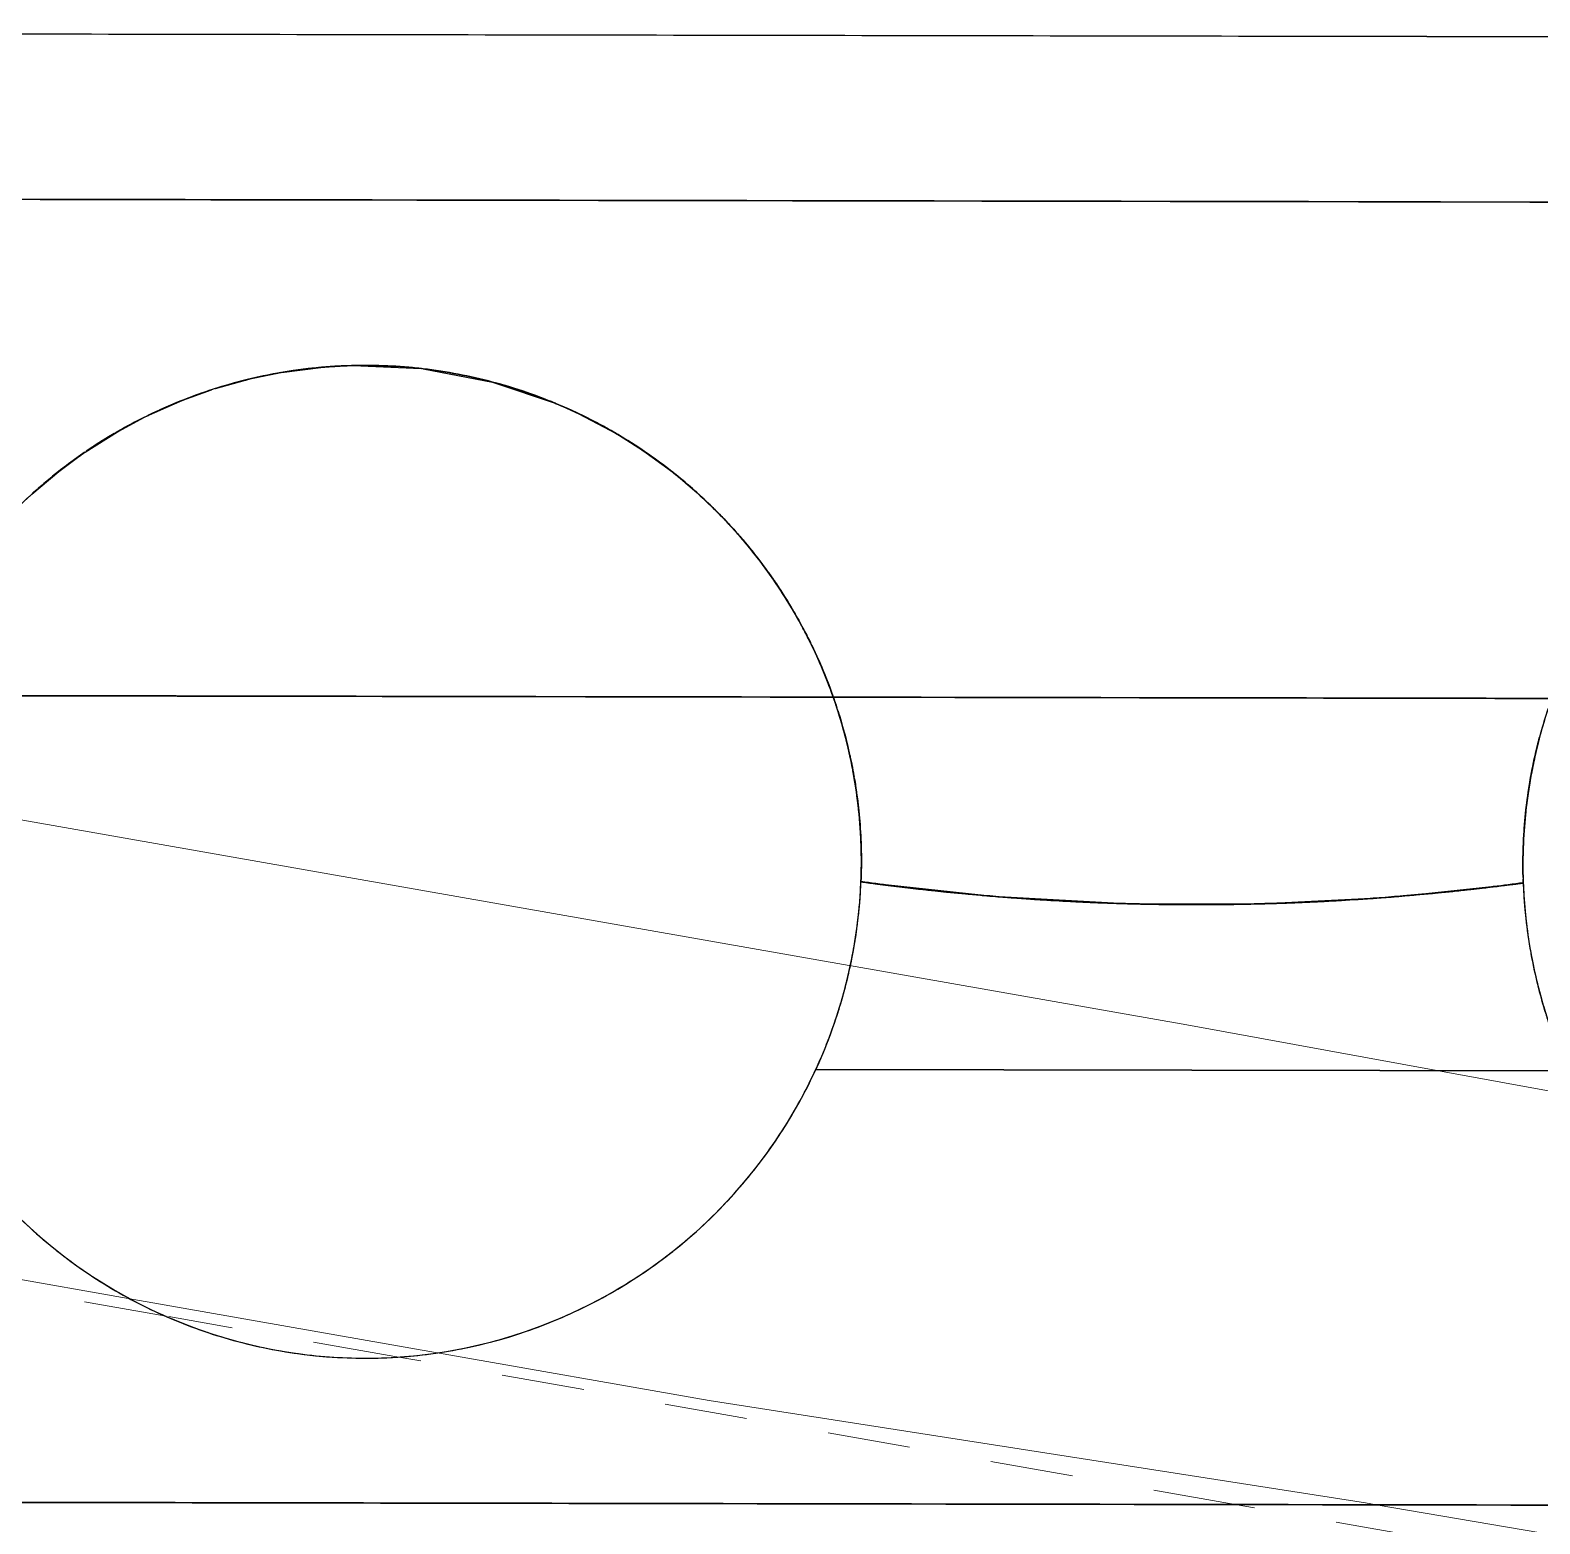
# Model space of a CAD drawing. Header units: metres. Extents: x -1147 to -802, y 5 to 567.
# Drawn here: x -998.46 to -996.634, y 507.66 to 509.466 of the extents above; entities that cross this region are included whole.
import ezdxf

# ---------------------------------------------------------------- set-up
doc = ezdxf.new("R2010")
doc.units = ezdxf.units.M
doc.linetypes.add('IMPORT-BDYS-Boundary _3_', pattern=[0.01, 0.009, -0.001])
doc.layers.add('A-GENM', color=7, linetype='Continuous', lineweight=35)

# ---------------------------------------------------------------- blocks, each defined once
blk = doc.blocks.new('T2DPAA-T2D-PWA-SU-M2D-000002_dwg-40815123-DRG-2873010 - GENERAL ARRANGEMENT PLAN')
at = {"color": 254, "lineweight": 18, "true_color": 0xeaeaea}
for p, q in [((-194.7296, 1038.9975), (-194.6236, 1037.7702)), ((-194.1139, 1038.2301), (-194.0113, 1037.0377)), ((-194.6236, 1037.7702), (-194.5918, 1037.4013)), ((-194.5918, 1037.4013), (-194.5629, 1037.0666)), ((-194.5629, 1037.0666), (-194.4787, 1036.2677)), ((-193.9515, 1036.3185), (-193.9374, 1036.141)), ((-194.4787, 1036.2677), (-194.4776, 1036.2545))]:
    blk.add_line(p, q, dxfattribs=at)
at = {"color": 254, "lineweight": 18, "true_color": 0xe1e1e1}
blk.add_line((-194.4776, 1036.2545), (-194.3074, 1034.3827), dxfattribs=at)
at = {"color": 254, "lineweight": 18, "true_color": 0xeaeaea, "flags": 128}
blk.add_lwpolyline([(-194.0113, 1037.0375), (-193.9758, 1036.6247), (-193.9515, 1036.3185)], dxfattribs=at)
blk = doc.blocks.new('T2DPAA-T2D-PWA-SU-M2D-000001_dwg-40815111-DRG-2873010 - GENERAL ARRANGEMENT PLAN')
at = {"color": 254, "linetype": 'IMPORT-BDYS-Boundary _3_', "lineweight": 18, "true_color": 0xeaeaea}
for p, q in [((-116.4339, 1134.3065), (-116.5429, 1135.5811)), ((-116.4099, 1134.0264), (-116.4336, 1134.3031)), ((-116.322, 1132.9984), (-116.4099, 1134.0264))]:
    blk.add_line(p, q, dxfattribs=at)
at = {"color": 254, "linetype": 'IMPORT-BDYS-Boundary _3_', "lineweight": 18, "true_color": 0xe1e1e1}
blk.add_line((-116.3029, 1132.7754), (-116.322, 1132.9984), dxfattribs=at)
blk = doc.blocks.new('T2DPAA-T2D-PWA-SU-M2D-000100_Survey_rvt-1-DRG-2873010 - GENERAL ARRANGEMENT PLAN')
at = {"color": 254, "lineweight": 18, "true_color": 0xe1e1e1, "rotation": 75.11694444444437}
for name, p in [('T2DPAA-T2D-PWA-SU-M2D-000002_dwg-40815123-DRG-2873010 - GENERAL ARRANGEMENT PLAN', (-45.8213, 429.4778)), ('T2DPAA-T2D-PWA-SU-M2D-000001_dwg-40815111-DRG-2873010 - GENERAL ARRANGEMENT PLAN', (27.4325, 329.0961))]:
    blk.add_blockref(name, p, dxfattribs=at)
blk = doc.blocks.new('T2DPAA-T2D-C3S-RW-M2D-100010_dwg-40802999-DRG-2873010 - GENERAL ARRANGEMENT PLAN')
at = {"color": 254, "lineweight": 25, "true_color": 0xe1e1e1}
for p, q in [((26.4304, -639.6633), (25.9616, -637.8869)), ((26.5806, -640.2325), (26.4304, -639.6633))]:
    blk.add_line(p, q, dxfattribs=at)
blk = doc.blocks.new('T2DPAA-T2D-PWC-RW-M2D-100010_RoadDesign_rvt-1-DRG-2873010 - GENERAL ARRANGEMENT PLAN')
at = {"color": 254, "lineweight": 18, "true_color": 0xe3e3e3, "rotation": 75.11694444444437}
blk.add_blockref('T2DPAA-T2D-C3S-RW-M2D-100010_dwg-40802999-DRG-2873010 - GENERAL ARRANGEMENT PLAN', (-1722.337, 648.0105), dxfattribs=at)
blk = doc.blocks.new('CappingBeam_RS39A_CB04 - CappingBeam_RS39A_CB04-57951987-DRG-2873010 - GENERAL ARRANGEMENT PLAN')
at = {"layer": 'A-GENM', "color": 253, "lineweight": 25, "true_color": 0xa3a3a3}
for points, knots in [([(109.4872, -4.711), (109.5435, -4.9245), (109.6562, -5.3515), (109.8816, -6.2056), (110.1633, -7.2733), (110.5014, -8.5546), (110.8394, -9.8358), (111.1775, -11.1169), (111.4334, -12.0866), (111.5765, -12.6293), (111.6071, -12.7449)], [0, 0, 0, 0, 0.0208333, 0.0416667, 0.0833333, 0.125, 0.1666667, 0.2083333, 0.25, 0.2612826, 0.2612826, 0.2612826, 0.2612826]), ([(107.7709, -5.1638), (107.8273, -5.3774), (107.94, -5.8047), (108.1655, -6.659), (108.4472, -7.7269), (108.7853, -9.0083), (109.1235, -10.2897), (109.4616, -11.5712), (109.7176, -12.5416), (109.861, -13.0848), (109.8916, -13.2008)], [0, 0, 0, 0, 0.0208333, 0.0416667, 0.0833333, 0.125, 0.1666667, 0.2083333, 0.25, 0.2613203, 0.2613203, 0.2613203, 0.2613203])]:
    blk.add_open_spline(points, degree=3, knots=knots, dxfattribs=at)
at = {"layer": 'A-GENM', "color": 9, "lineweight": 25, "true_color": 0xbebebe}
for points in [[(109.8253, -5.9921), (109.9379, -6.4192), (110.0506, -6.8463), (110.1633, -7.2733)], [(108.4472, -7.7269), (108.3345, -7.2997), (108.2218, -6.8726), (108.1091, -6.4454)], [(110.1633, -7.2733), (110.276, -7.7004), (110.3887, -8.1275), (110.5014, -8.5546)], [(108.7853, -9.0083), (108.6726, -8.5812), (108.5599, -8.154), (108.4472, -7.7269)], [(110.5014, -8.5546), (110.6141, -8.9816), (110.7268, -9.4087), (110.8394, -9.8358)], [(109.1235, -10.2897), (109.0108, -9.8626), (108.898, -9.4354), (108.7853, -9.0083)]]:
    blk.add_open_spline(points, degree=3, dxfattribs=at)
blk = doc.blocks.new('Foundations-Piles - Px-1200-64673918-DRG-2873010 - GENERAL ARRANGEMENT PLAN')
at = {"layer": 'A-GENM', "color": 9, "lineweight": 25, "true_color": 0xbebebe}
for start, end in [(98.1818, 106.3636), (102.9538, 105.9619), (98.5518, 102.9538), (90, 98.1818), (94.7807, 97.7988), (90.4268, 94.7807), (90.1641, 90.4268), (85.2606, 90), (86.6197, 89.6373), (85.2606, 86.6197), (82.3017, 85.2606), (81.8182, 85.2606), (81.9686, 82.3017), (73.6364, 81.8182), (78.4668, 81.4772), (77.9826, 78.4668), (74.1767, 77.9755), (106.3636, 114.5455), (106.6767, 114.5063), (73.7729, 74.1767), (65.4545, 73.6364), (70.3195, 73.3186), (66.0516, 70.3195), (65.5771, 66.0516), (114.5455, 122.7273), (115.2366, 122.3499), (114.5455, 115.2366), (57.2727, 65.4545), (62.1763, 65.1617), (57.9265, 62.1763), (122.7273, 130.9091), (122.7273, 125.0334), (122.3499, 122.7273), (57.3811, 57.9265), (49.0909, 57.2727), (54.0362, 57.0068), (125.0334, 180), (49.8014, 54.0362), (49.1848, 49.8014), (130.9091, 139.0909), (40.9396, 49.0909), (45.8984, 48.8542), (41.6763, 45.8482), (139.0909, 147.2727), (40.9882, 41.6763), (32.7273, 40.9091), (37.7625, 40.704), (33.5511, 37.7625), (32.7912, 33.5511), (147.2727, 155.4545), (24.5455, 32.7273), (29.6282, 32.5566), (25.4197, 29.6282), (24.5939, 25.4197), (155.4545, 163.6364), (16.3636, 24.5455), (21.6067, 24.4122), (17.3365, 21.6067), (163.6364, 171.8182), (16.3963, 17.3365), (8.1818, 16.3636), (13.5043, 16.2712), (9.2531, 13.5043), (8.2308, 9.2531), (171.8182, 180), (5.4056, 8.1818), (0, 8.1818), (1.1695, 5.4056), (180, 261.0336), (180, 188.1818), (351.8182, 0), (357.3097, 0), (0, 1.1695), (353.0858, 357.3097), (351.8505, 353.0858), (188.1818, 196.3636), (343.6364, 351.8182), (349.216, 351.8182), (345.0018, 349.216), (343.6998, 345.0018), (196.3636, 204.5455), (335.4545, 342.3962), (341.1241, 342.3962), (342.5357, 343.6364), (342.5357, 343.574), (336.9176, 341.1241), (335.4872, 336.9176), (204.5455, 212.7273), (327.2727, 335.4545), (333.0335, 335.3633), (328.8331, 333.0335), (212.7273, 220.9091), (319.0909, 327.2727), (324.9441, 326.8731), (327.3161, 328.8331), (320.7483, 324.9441), (319.1452, 320.7483), (220.9091, 229.0909), (310.9091, 319.0909), (316.8556, 318.9453), (312.8224, 316.8556), (229.0909, 237.2727), (304.287, 310.9091), (308.9543, 310.7377), (310.9743, 312.6632), (304.5777, 308.768), (237.2727, 245.4545), (294.5455, 302.7273), (300.681, 302.531), (302.7273, 304.287), (302.8036, 304.287), (304.287, 304.5777), (296.4918, 300.681), (245.4545, 253.6364), (286.3636, 294.5455), (292.5945, 294.325), (294.633, 296.4729), (288.4054, 292.5945), (253.6364, 261.8182), (278.1818, 286.3636), (280.1511, 284.5086), (284.5086, 286.12), (286.4625, 288.4054), (261.0336, 261.8182), (261.8182, 264.2124), (261.8182, 270), (264.2124, 268.889), (268.889, 270), (270, 278.1818), (270, 272.219), (272.219, 276.7535), (276.7535, 278.1818), (278.1818, 280.1511)]:
    blk.add_arc((0, 0), 0.6, start, end, dxfattribs=at)
at = {"layer": 'A-GENM', "color": 254, "lineweight": 25, "true_color": 0xd1d1d1}
for start, end in [(97.8112, 98.1818), (89.6373, 90), (81.4772, 81.8182), (105.9619, 106.3636), (73.3186, 73.6364), (286.12, 286.3636)]:
    blk.add_arc((0, 0), 0.6, start, end, dxfattribs=at)
blk = doc.blocks.new('Foundations-Piles - Px-1200-66435317-DRG-2873010 - GENERAL ARRANGEMENT PLAN')
at = {"layer": 'A-GENM', "color": 9, "lineweight": 25, "true_color": 0xbebebe}
for start, end in [(98.1818, 106.3636), (102.4106, 105.9619), (98.474, 102.4106), (90, 98.1818), (94.1903, 97.7988), (90.2678, 94.1903), (85.2606, 90), (85.9673, 89.6373), (85.2606, 85.9673), (82.0617, 85.2606), (81.8182, 85.2606), (73.6364, 81.8182), (77.7408, 81.4772), (73.8555, 77.7408), (106.3636, 114.5455), (106.6802, 114.5063), (65.4545, 73.6364), (69.5094, 73.3186), (65.6493, 69.5094), (114.5455, 122.7273), (115.2366, 122.3499), (114.5455, 115.2366), (57.2727, 65.4545), (61.2713, 65.1617), (57.4432, 61.2713), (122.7273, 130.7679), (122.7273, 125.0334), (122.3499, 122.7273), (49.248, 57.2727), (53.0232, 57.0068), (125.0334, 130.7679), (49.248, 53.0232), (130.9091, 180), (130.9091, 139.0909), (40.9091, 49.0909), (44.8437, 48.8541), (41.2756, 44.7599), (139.0909, 147.2727), (32.7273, 40.9091), (36.471, 40.7039), (32.8247, 36.471), (147.2727, 155.4545), (24.5455, 32.7273), (28.1348, 32.4648), (24.6185, 28.1348), (155.4545, 163.6364), (16.3636, 24.5455), (19.6943, 24.4122), (16.4123, 19.6943), (163.6364, 171.8182), (8.1818, 16.3636), (8.4311, 16.2712), (171.8182, 180), (0, 8.1818), (0, 8.1818), (180, 261.0336), (180, 188.1818), (351.8182, 0), (352.0318, 0), (188.1818, 196.3636), (343.6364, 351.8182), (349.383, 351.8182), (344.0627, 349.383), (196.3636, 204.5455), (335.4545, 343.4192), (340.8893, 343.4192), (343.6998, 344.0627), (336.0926, 340.8893), (204.5455, 212.7273), (327.2727, 335.4545), (332.8749, 335.3633), (335.4872, 336.0926), (328.2028, 332.6991), (212.7273, 220.9091), (319.0909, 327.2727), (324.61, 327.1538), (327.3161, 328.1212), (320.1484, 324.61), (220.9091, 229.0909), (310.9091, 319.0909), (316.5668, 318.9453), (319.1452, 320.1484), (312.1736, 316.5668), (229.0909, 237.2727), (304.2869, 310.9091), (308.5485, 310.7377), (310.9743, 312.1736), (304.2869, 308.5485), (237.2727, 245.4545), (294.5455, 302.7273), (300.545, 302.531), (302.7273, 304.2869), (302.8036, 304.1966), (296.2166, 300.545), (245.4545, 253.6364), (286.3636, 294.5455), (292.5512, 294.325), (294.633, 296.2166), (288.2326, 292.5512), (253.6364, 261.8182), (278.1818, 286.3636), (280.1511, 284.5641), (284.5641, 286.12), (286.4625, 288.2326), (261.0336, 261.8182), (261.8182, 264.2124), (261.8182, 270), (264.2124, 268.889), (268.889, 270), (270, 278.1818), (270, 272.219), (272.219, 276.7535), (276.7535, 278.1818), (278.1818, 280.1511)]:
    blk.add_arc((0, 0), 0.6, start, end, dxfattribs=at)
at = {"layer": 'A-GENM', "color": 254, "lineweight": 25, "true_color": 0xd1d1d1}
for start, end in [(97.7988, 98.1818), (89.6373, 90), (81.4772, 81.8182), (105.9619, 106.3636), (73.3186, 73.6364), (286.12, 286.3636)]:
    blk.add_arc((0, 0), 0.6, start, end, dxfattribs=at)
blk = doc.blocks.new('Shotcrete Adaptive v1 - 1200 Dia Pile _ 2_000 Spacing-61394275-DRG-2873010 - GENERAL ARRANGEMENT PLAN')
at = {"layer": 'A-GENM', "color": 9, "lineweight": 25, "true_color": 0xbebebe}
for p, q in [((-0.4546, 0.25), (0.4546, 0.25)), ((0.4546, 0.25), (-0.4546, 0.25))]:
    blk.add_line(p, q, dxfattribs=at)
for centre, radius, start, end in [((-1, 0), 0.6, 20.2506, 24.6243), ((-1, 0), 0.6, 20.2506, 24.6243), ((1, 0), 0.6, 156.256, 159.4284), ((1, 0), 0.6, 156.256, 159.4284), ((1, 0), 0.6, 155.3757, 156.256), ((1, 0), 0.6, 155.3757, 156.256), ((-1, 0), 0.6, 17.7103, 20.2506), ((-1, 0), 0.6, 17.7103, 20.2506), ((1, 0), 0.6, 159.4284, 164.1122), ((1, 0), 0.6, 159.4284, 162.8466), ((-1, 0), 0.6, 10.4552, 17.5708), ((-1, 0), 0.6, 17.1534, 17.5708), ((-1, 0), 0.6, 10.4552, 17.1534), ((1, 0), 0.6, 162.8466, 164.1122), ((1, 0), 0.6, 165.2053, 167.4341), ((1, 0), 0.6, 165.2053, 167.4341), ((1, 0), 0.6, 164.1122, 164.5901), ((1, 0), 0.6, 164.1122, 164.5901), ((1, 0), 0.6, 167.4341, 171.9769), ((1, 0), 0.6, 167.4341, 170.3175), ((-1, 0), 0.6, 9.7254, 10.4552), ((-1, 0), 0.6, 9.7254, 10.4552), ((-1, 0), 0.6, 2.2116, 9.6825), ((-1, 0), 0.6, 2.2116, 9.6825), ((1, 0), 0.6, 170.3175, 171.9769), ((1, 0), 0.6, 171.9769, 173.3931), ((1, 0), 0.6, 171.9769, 173.3931), ((1, 0), 0.6, 173.7282, 175.3656), ((1, 0), 0.6, 173.7282, 175.3656), ((1, 0), 0.6, 173.41, 173.6668), ((1, 0), 0.6, 173.41, 173.6668), ((0, -2.95), 3, 94.6025, 97.6709), ((0, -2.95), 3, 94.6025, 94.7409), ((0, -2.95), 3, 91.5342, 94.6025), ((0, -2.95), 3, 94.3743, 94.6025), ((0, -2.95), 3, 91.5342, 91.6835), ((0, -2.95), 3, 88.4658, 91.5342), ((0, -2.95), 3, 91.3583, 91.5342), ((0, -2.95), 3, 88.4658, 88.6417), ((0, -2.95), 3, 88.3166, 88.4658), ((0, -2.95), 3, 85.3975, 88.4658), ((0, -2.95), 3, 85.3975, 85.6256), ((0, -2.95), 3, 85.2592, 85.3975), ((0, -2.95), 3, 82.3291, 85.3975), ((1, 0), 0.6, 175.3656, 177.7884), ((1, 0), 0.6, 175.3656, 177.7884), ((0, -2.95), 3, 97.3435, 97.6709), ((0, -2.95), 3, 82.3291, 82.6565)]:
    blk.add_arc(centre, radius, start, end, dxfattribs=at)
at = {"layer": 'A-GENM', "color": 254, "lineweight": 25, "true_color": 0xd1d1d1}
for start, end in [(94.8905, 96.2932), (94.7409, 94.888), (93.5177, 94.3743), (92.1103, 93.5084), (91.6835, 92.1083), (88.6417, 91.3583), (87.892, 88.3166), (86.4919, 87.8901), (85.6256, 86.4884), (85.1133, 85.2592), (83.7068, 85.1097), (96.3064, 97.3435), (82.6565, 83.6935)]:
    blk.add_arc((0, -2.95), 3, start, end, dxfattribs=at)
blk = doc.blocks.new('StitchPour_RS39A_05 - StitchPour_RS39A_05-60503718-DRG-2873010 - GENERAL ARRANGEMENT PLAN')
at = {"layer": 'A-GENM', "color": 253, "lineweight": 25, "true_color": 0xa3a3a3}
for points, knots in [([(109.2938, -4.762), (109.3502, -4.9756), (109.4629, -5.4027), (109.6883, -6.2568), (109.97, -7.3246), (110.3081, -8.6059), (110.6461, -9.8872), (110.9842, -11.1684), (111.2401, -12.1381), (111.3833, -12.6808), (111.4138, -12.7963)], [0, 0, 0, 0, 0.0208333, 0.0416667, 0.0833333, 0.125, 0.1666667, 0.2083333, 0.25, 0.2612735, 0.2612735, 0.2612735, 0.2612735]), ([(110.8339, -12.9504), (110.8034, -12.8347), (110.6038, -12.0783), (110.3197, -11.0016), (109.9816, -9.7203), (109.728, -8.7592), (109.4744, -7.7982), (109.2209, -6.8372), (108.9673, -5.8762), (108.7982, -5.2355), (108.7137, -4.9151)], [0.7387138, 0.7387138, 0.7387138, 0.7387138, 0.75, 0.8125, 0.84375, 0.875, 0.90625, 0.9375, 0.96875, 1, 1, 1, 1])]:
    blk.add_open_spline(points, degree=3, knots=knots, dxfattribs=at)
at = {"layer": 'A-GENM', "color": 9, "lineweight": 25, "true_color": 0xbebebe}
for points in [[(109.6319, -6.0433), (109.7446, -6.4704), (109.8573, -6.8975), (109.97, -7.3246)], [(109.0518, -6.1965), (109.1645, -6.6237), (109.2772, -7.0508), (109.3899, -7.4779)], [(109.97, -7.3246), (109.9727, -7.335), (109.9755, -7.3454), (109.9782, -7.3558)], [(109.3899, -7.4779), (109.4045, -7.5334), (109.4192, -7.5889), (109.4338, -7.6443)], [(109.5001, -7.8954), (109.5761, -8.1834), (109.652, -8.4713), (109.728, -8.7592)], [(110.2175, -8.2625), (110.2477, -8.377), (110.2779, -8.4914), (110.3081, -8.6059)], [(110.3081, -8.6059), (110.4208, -9.033), (110.5335, -9.4601), (110.6461, -9.8872)], [(109.728, -8.7592), (109.8407, -9.1864), (109.9534, -9.6135), (110.0661, -10.0406)]]:
    blk.add_open_spline(points, degree=3, dxfattribs=at)
at = {"layer": 'A-GENM', "color": 253, "lineweight": 25, "true_color": 0xa3a3a3}
for points in [[(109.9782, -7.3558), (110.058, -7.658), (110.1377, -7.9603), (110.2175, -8.2625)], [(109.4338, -7.6443), (109.4559, -7.728), (109.478, -7.8117), (109.5001, -7.8954)]]:
    blk.add_open_spline(points, degree=3, dxfattribs=at)
blk = doc.blocks.new('T2DPAA-T2D-C3S-RS-M3D-100334_rvt-1-DRG-2873010 - GENERAL ARRANGEMENT PLAN')
at = {"layer": 'A-GENM', "color": 9, "lineweight": 25, "true_color": 0xbebebe}
for p, q in [((-1098.6662, 509.0326), (-1098.6227, 509.0446)), ((-1098.6227, 509.0446), (-1098.5874, 509.0518)), ((-1098.5866, 509.0519), (-1098.5355, 509.0585)), ((-1098.5355, 509.0585), (-1098.5017, 509.0604)), ((-1098.4997, 509.0604), (-1098.4174, 509.0567)), ((-1098.4152, 509.0565), (-1098.3311, 509.0405)), ((-1098.7059, 509.0185), (-1098.671, 509.0311)), ((-1098.3311, 509.0405), (-1098.2543, 509.0144)), ((-1098.7496, 508.9992), (-1098.7059, 509.0185)), ((-1098.2469, 509.0112), (-1098.2269, 509.0021)), ((-1098.7841, 508.9808), (-1098.7521, 508.9979)), ((-1098.2269, 509.0021), (-1098.1818, 508.9783)), ((-1098.8238, 508.9559), (-1098.7848, 508.9804)), ((-1098.1818, 508.9783), (-1098.1778, 508.9758)), ((-1098.1778, 508.9758), (-1098.1497, 508.958)), ((-1098.8557, 508.9325), (-1098.825, 508.9551)), ((-1098.1497, 508.958), (-1098.1149, 508.9327)), ((-1098.8885, 508.9048), (-1098.8557, 508.9325)), ((-1098.1149, 508.9327), (-1098.1093, 508.9282)), ((-1098.1073, 508.9266), (-1098.0837, 508.9065)), ((-1098.0823, 508.9052), (-1098.0546, 508.8785)), ((-1098.0546, 508.8785), (-1098.0486, 508.8722)), ((-1098.0481, 508.8716), (-1098.0458, 508.8691)), ((-1098.0446, 508.8679), (-1098.0424, 508.8655)), ((-1098.0405, 508.8634), (-1098.0237, 508.8441)), ((-1098.0237, 508.8441), (-1098.0023, 508.8166)), ((-1098.0023, 508.8166), (-1097.9953, 508.807)), ((-1097.9953, 508.807), (-1097.9872, 508.7952)), ((-1097.9866, 508.7944), (-1097.9746, 508.7757)), ((-1097.9746, 508.7757), (-1097.9587, 508.7483)), ((-1097.9587, 508.7483), (-1097.952, 508.7357)), ((-1097.952, 508.7357), (-1097.9356, 508.7014)), ((-1097.9356, 508.7014), (-1097.9247, 508.6748)), ((-1097.9247, 508.6748), (-1097.9192, 508.6599)), ((-1097.9189, 508.659), (-1097.9075, 508.6226)), ((-1097.0658, 508.6084), (-1097.065, 508.6112)), ((-1097.8969, 508.5785), (-1097.8905, 508.5407)), ((-1097.0815, 508.5232), (-1097.0759, 508.5623)), ((-1097.8862, 508.4956), (-1097.8856, 508.4825)), ((-1097.8855, 508.4809), (-1097.8852, 508.4574)), ((-1097.085, 508.4415), (-1097.0848, 508.4773)), ((-1097.8852, 508.4574), (-1097.8857, 508.4364)), ((-1097.8857, 508.4364), (-1097.726, 508.4189)), ((-1097.2445, 508.418), (-1097.0848, 508.4349)), ((-1097.0848, 508.4349), (-1097.0849, 508.4383)), ((-1097.726, 508.4189), (-1097.5656, 508.41)), ((-1097.5656, 508.41), (-1097.4049, 508.4097)), ((-1097.4049, 508.4097), (-1097.2445, 508.418))]:
    blk.add_line(p, q, dxfattribs=at)
at = {"layer": 'A-GENM', "color": 9, "lineweight": 25, "true_color": 0xbebebe, "flags": 128}
for points in [[(-1097.9075, 508.6226), (-1097.901, 508.5973), (-1097.8969, 508.5785)], [(-1097.0759, 508.5623), (-1097.0673, 508.6024), (-1097.0662, 508.6068)], [(-1097.8905, 508.5407), (-1097.8879, 508.5174), (-1097.8862, 508.4956)], [(-1097.0848, 508.4773), (-1097.0819, 508.5193), (-1097.0815, 508.5232)]]:
    blk.add_lwpolyline(points, dxfattribs=at)
at = {"layer": 'A-GENM', "color": 254, "lineweight": 25, "true_color": 0xd1d1d1}
for points in [[(-1098.5874, 509.0518), (-1098.6015, 509.0494), (-1098.6156, 509.0464), (-1098.6296, 509.043)], [(-1098.5447, 509.0576), (-1098.558, 509.0563), (-1098.5713, 509.0545), (-1098.5845, 509.0523)], [(-1098.5017, 509.0603), (-1098.5161, 509.06), (-1098.5304, 509.059), (-1098.5447, 509.0576)], [(-1098.4586, 509.06), (-1098.473, 509.0606), (-1098.4873, 509.0607), (-1098.5017, 509.0603)], [(-1098.417, 509.0567), (-1098.4308, 509.0583), (-1098.4447, 509.0594), (-1098.4586, 509.06)], [(-1098.3731, 509.05), (-1098.3872, 509.0527), (-1098.4014, 509.0549), (-1098.4157, 509.0565)], [(-1098.3311, 509.0405), (-1098.345, 509.0441), (-1098.359, 509.0473), (-1098.3731, 509.05)], [(-1098.671, 509.0311), (-1098.6968, 509.0227), (-1098.7221, 509.0125), (-1098.7465, 509.0007)], [(-1098.6296, 509.043), (-1098.642, 509.0399), (-1098.6543, 509.0364), (-1098.6665, 509.0325)], [(-1098.2576, 509.0157), (-1098.2815, 509.0255), (-1098.3061, 509.0338), (-1098.3311, 509.0405)], [(-1098.253, 509.0138), (-1098.2546, 509.0145), (-1098.2561, 509.0151), (-1098.2576, 509.0157)], [(-1098.2504, 509.0127), (-1098.2513, 509.0131), (-1098.2522, 509.0135), (-1098.253, 509.0138)], [(-1098.2118, 508.9947), (-1098.2245, 509.0012), (-1098.2373, 509.0072), (-1098.2504, 509.0127)], [(-1098.7522, 508.9979), (-1098.7639, 508.9921), (-1098.7755, 508.9858), (-1098.7868, 508.9792)], [(-1098.7465, 509.0007), (-1098.7474, 509.0002), (-1098.7483, 508.9998), (-1098.7492, 508.9994)], [(-1098.1864, 508.9809), (-1098.1947, 508.9857), (-1098.2032, 508.9903), (-1098.2118, 508.9947)], [(-1098.7886, 508.9782), (-1098.7994, 508.9718), (-1098.8101, 508.9652), (-1098.8204, 508.9582)], [(-1098.1795, 508.9769), (-1098.1818, 508.9782), (-1098.1841, 508.9796), (-1098.1864, 508.9809)], [(-1098.1745, 508.9739), (-1098.1762, 508.9749), (-1098.1778, 508.9759), (-1098.1795, 508.9769)], [(-1098.1389, 508.9505), (-1098.1505, 508.9587), (-1098.1624, 508.9665), (-1098.1745, 508.9739)], [(-1098.825, 508.9551), (-1098.8368, 508.947), (-1098.8484, 508.9384), (-1098.8596, 508.9294)], [(-1098.1196, 508.9363), (-1098.1259, 508.9412), (-1098.1323, 508.9459), (-1098.1389, 508.9505)], [(-1098.1118, 508.9302), (-1098.1144, 508.9323), (-1098.117, 508.9343), (-1098.1196, 508.9363)], [(-1098.8596, 508.9294), (-1098.8692, 508.9218), (-1098.8785, 508.9138), (-1098.8876, 508.9056)], [(-1098.0729, 508.8965), (-1098.0854, 508.9083), (-1098.0984, 508.9196), (-1098.1118, 508.9302)], [(-1098.0588, 508.8828), (-1098.0629, 508.8869), (-1098.0671, 508.8909), (-1098.0713, 508.8949)], [(-1098.0513, 508.875), (-1098.0538, 508.8776), (-1098.0563, 508.8802), (-1098.0588, 508.8828)], [(-1098.043, 508.8661), (-1098.0457, 508.8691), (-1098.0485, 508.872), (-1098.0513, 508.875)], [(-1098.0153, 508.8337), (-1098.0241, 508.8448), (-1098.0333, 508.8556), (-1098.043, 508.8661)], [(-1098.0056, 508.8211), (-1098.0088, 508.8254), (-1098.012, 508.8295), (-1098.0153, 508.8337)], [(-1097.999, 508.8121), (-1098.0011, 508.8152), (-1098.0034, 508.8182), (-1098.0056, 508.8211)], [(-1097.9899, 508.7993), (-1097.9925, 508.803), (-1097.995, 508.8067), (-1097.9976, 508.8103)], [(-1097.9671, 508.7633), (-1097.9738, 508.7746), (-1097.9808, 508.7858), (-1097.9881, 508.7966)], [(-1097.961, 508.7526), (-1097.963, 508.7561), (-1097.9649, 508.7595), (-1097.9669, 508.7629)], [(-1097.9558, 508.743), (-1097.9575, 508.7463), (-1097.9593, 508.7494), (-1097.961, 508.7526)], [(-1097.9469, 508.7257), (-1097.9498, 508.7315), (-1097.9528, 508.7373), (-1097.9558, 508.743)], [(-1097.9295, 508.6868), (-1097.9343, 508.6988), (-1097.9396, 508.7106), (-1097.9452, 508.7222)], [(-1097.9261, 508.6784), (-1097.9272, 508.6812), (-1097.9283, 508.684), (-1097.9295, 508.6868)], [(-1097.9226, 508.6692), (-1097.9238, 508.6723), (-1097.9249, 508.6754), (-1097.9261, 508.6784)], [(-1097.9192, 508.6597), (-1097.9203, 508.6629), (-1097.9214, 508.666), (-1097.9226, 508.6692)], [(-1097.9148, 508.6468), (-1097.9162, 508.6511), (-1097.9177, 508.6554), (-1097.9192, 508.6597)], [(-1097.903, 508.6058), (-1097.9061, 508.6181), (-1097.9096, 508.6304), (-1097.9134, 508.6425)], [(-1097.0655, 508.6095), (-1097.0658, 508.6083), (-1097.0661, 508.6071), (-1097.0664, 508.6059)], [(-1097.9016, 508.6), (-1097.9021, 508.6019), (-1097.9025, 508.6039), (-1097.903, 508.6058)], [(-1097.8998, 508.5922), (-1097.9004, 508.5948), (-1097.901, 508.5974), (-1097.9016, 508.6)], [(-1097.068, 508.5996), (-1097.0709, 508.5878), (-1097.0734, 508.5758), (-1097.0756, 508.5639)], [(-1097.067, 508.6036), (-1097.0673, 508.6023), (-1097.0677, 508.6009), (-1097.068, 508.5996)], [(-1097.0664, 508.6059), (-1097.0666, 508.6052), (-1097.0668, 508.6044), (-1097.067, 508.6036)], [(-1097.8933, 508.559), (-1097.8935, 508.5601), (-1097.8937, 508.5611), (-1097.8938, 508.5622)], [(-1097.8883, 508.5218), (-1097.8896, 508.5343), (-1097.8913, 508.5467), (-1097.8933, 508.559)], [(-1097.0756, 508.5639), (-1097.0776, 508.553), (-1097.0792, 508.542), (-1097.0806, 508.531)], [(-1097.888, 508.5188), (-1097.8881, 508.5198), (-1097.8882, 508.5208), (-1097.8883, 508.5218)], [(-1097.8875, 508.5138), (-1097.8877, 508.5155), (-1097.8879, 508.5171), (-1097.888, 508.5188)], [(-1097.0821, 508.5175), (-1097.0834, 508.5045), (-1097.0843, 508.4914), (-1097.0848, 508.4783)], [(-1097.0819, 508.5199), (-1097.0819, 508.5191), (-1097.082, 508.5183), (-1097.0821, 508.5175)], [(-1097.0813, 508.5252), (-1097.0814, 508.5239), (-1097.0816, 508.5226), (-1097.0817, 508.5212)], [(-1097.0806, 508.5309), (-1097.0808, 508.529), (-1097.0811, 508.5271), (-1097.0813, 508.5252)], [(-1097.8855, 508.4793), (-1097.8858, 508.4908), (-1097.8865, 508.5023), (-1097.8875, 508.5138)], [(-1097.8854, 508.4764), (-1097.8854, 508.4774), (-1097.8854, 508.4783), (-1097.8855, 508.4793)], [(-1097.8857, 508.4366), (-1097.8852, 508.4489), (-1097.8851, 508.4612), (-1097.8853, 508.4735)], [(-1097.8853, 508.4735), (-1097.8853, 508.4745), (-1097.8854, 508.4754), (-1097.8854, 508.4764)], [(-1097.0848, 508.4783), (-1097.0852, 508.4674), (-1097.0853, 508.4566), (-1097.0851, 508.4457)], [(-1097.0851, 508.4457), (-1097.0851, 508.4449), (-1097.085, 508.444), (-1097.085, 508.4432)], [(-1097.8132, 508.4275), (-1097.8374, 508.4303), (-1097.8615, 508.4333), (-1097.8857, 508.4366)], [(-1097.7405, 508.4202), (-1097.7648, 508.4224), (-1097.789, 508.4248), (-1097.8132, 508.4275)], [(-1097.1573, 508.4264), (-1097.1815, 508.4237), (-1097.2057, 508.4214), (-1097.23, 508.4193)], [(-1097.0848, 508.4352), (-1097.1089, 508.432), (-1097.1331, 508.429), (-1097.1573, 508.4264)], [(-1097.0849, 508.4395), (-1097.0849, 508.4381), (-1097.0848, 508.4366), (-1097.0848, 508.4352)], [(-1097.7264, 508.419), (-1097.7311, 508.4194), (-1097.7358, 508.4198), (-1097.7405, 508.4202)], [(-1097.6677, 508.4147), (-1097.6872, 508.416), (-1097.7067, 508.4174), (-1097.7262, 508.419)], [(-1097.5948, 508.411), (-1097.6191, 508.412), (-1097.6434, 508.4132), (-1097.6677, 508.4147)], [(-1097.566, 508.41), (-1097.5756, 508.4103), (-1097.5852, 508.4106), (-1097.5948, 508.411)], [(-1097.5218, 508.4091), (-1097.5362, 508.4093), (-1097.5507, 508.4096), (-1097.5652, 508.41)], [(-1097.4487, 508.409), (-1097.4731, 508.4087), (-1097.4974, 508.4087), (-1097.5218, 508.4091)], [(-1097.4046, 508.4098), (-1097.4193, 508.4094), (-1097.434, 508.4091), (-1097.4487, 508.409)], [(-1097.3757, 508.4106), (-1097.3853, 508.4103), (-1097.3949, 508.41), (-1097.4045, 508.4098)], [(-1097.3028, 508.4141), (-1097.3271, 508.4126), (-1097.3514, 508.4115), (-1097.3757, 508.4106)], [(-1097.2443, 508.4182), (-1097.2638, 508.4166), (-1097.2833, 508.4153), (-1097.3028, 508.4141)], [(-1097.23, 508.4193), (-1097.2347, 508.4189), (-1097.2394, 508.4186), (-1097.2441, 508.4182)]]:
    blk.add_open_spline(points, degree=3, dxfattribs=at)
at = {"layer": 'A-GENM', "color": 9, "lineweight": 25, "true_color": 0xbebebe}
for points in [[(-1098.6296, 509.0429), (-1098.6156, 509.0464), (-1098.6015, 509.0494), (-1098.5874, 509.0518)], [(-1098.6296, 509.0429), (-1098.6157, 509.0464), (-1098.6016, 509.0493), (-1098.5874, 509.0518)], [(-1098.5845, 509.0523), (-1098.5713, 509.0545), (-1098.558, 509.0563), (-1098.5447, 509.0576)], [(-1098.5845, 509.0523), (-1098.5713, 509.0545), (-1098.558, 509.0563), (-1098.5447, 509.0576)], [(-1098.5447, 509.0576), (-1098.5304, 509.059), (-1098.5161, 509.06), (-1098.5017, 509.0604)], [(-1098.5447, 509.0576), (-1098.5305, 509.059), (-1098.5161, 509.06), (-1098.5017, 509.0604)], [(-1098.5017, 509.0604), (-1098.4734, 509.0611), (-1098.4451, 509.0599), (-1098.417, 509.0567)], [(-1098.5017, 509.0604), (-1098.4874, 509.0607), (-1098.473, 509.0606), (-1098.4586, 509.06)], [(-1098.4586, 509.06), (-1098.4447, 509.0594), (-1098.4308, 509.0583), (-1098.417, 509.0567)], [(-1098.4157, 509.0565), (-1098.3871, 509.0532), (-1098.3588, 509.0478), (-1098.3311, 509.0405)], [(-1098.4157, 509.0565), (-1098.4014, 509.0549), (-1098.3872, 509.0527), (-1098.3731, 509.05)], [(-1098.3731, 509.05), (-1098.359, 509.0473), (-1098.345, 509.0441), (-1098.3311, 509.0405)], [(-1098.7465, 509.0007), (-1098.7221, 509.0125), (-1098.6968, 509.0227), (-1098.671, 509.0311)], [(-1098.7115, 509.0163), (-1098.6982, 509.0217), (-1098.6847, 509.0266), (-1098.671, 509.0311)], [(-1098.6665, 509.0325), (-1098.6543, 509.0364), (-1098.642, 509.0399), (-1098.6296, 509.0429)], [(-1098.6665, 509.0325), (-1098.6543, 509.0364), (-1098.642, 509.0399), (-1098.6296, 509.0429)], [(-1098.3311, 509.0405), (-1098.3061, 509.0338), (-1098.2815, 509.0255), (-1098.2576, 509.0157)], [(-1098.3311, 509.0405), (-1098.3173, 509.0368), (-1098.3037, 509.0327), (-1098.2902, 509.028)], [(-1098.2902, 509.028), (-1098.2792, 509.0242), (-1098.2683, 509.0201), (-1098.2576, 509.0157)], [(-1098.7465, 509.0007), (-1098.735, 509.0063), (-1098.7233, 509.0114), (-1098.7115, 509.0163)], [(-1098.2576, 509.0157), (-1098.2561, 509.0151), (-1098.2545, 509.0145), (-1098.253, 509.0138)], [(-1098.2576, 509.0157), (-1098.2561, 509.0151), (-1098.2546, 509.0145), (-1098.253, 509.0138)], [(-1098.253, 509.0138), (-1098.2522, 509.0135), (-1098.2513, 509.0131), (-1098.2504, 509.0127)], [(-1098.2504, 509.0127), (-1098.2373, 509.0072), (-1098.2244, 509.0011), (-1098.2118, 508.9947)], [(-1098.7868, 508.9792), (-1098.7755, 508.9858), (-1098.7639, 508.9921), (-1098.7522, 508.9979)], [(-1098.7868, 508.9792), (-1098.7755, 508.9858), (-1098.7639, 508.9921), (-1098.7522, 508.9979)], [(-1098.7492, 508.9994), (-1098.7483, 508.9998), (-1098.7474, 509.0002), (-1098.7465, 509.0007)], [(-1098.7492, 508.9994), (-1098.7483, 508.9998), (-1098.7474, 509.0003), (-1098.7465, 509.0007)], [(-1098.2118, 508.9947), (-1098.2032, 508.9903), (-1098.1947, 508.9857), (-1098.1864, 508.9809)], [(-1098.8204, 508.9582), (-1098.8101, 508.9652), (-1098.7994, 508.9718), (-1098.7886, 508.9782)], [(-1098.8204, 508.9582), (-1098.81, 508.9652), (-1098.7995, 508.9718), (-1098.7887, 508.9781)], [(-1098.1864, 508.9809), (-1098.1841, 508.9796), (-1098.1818, 508.9782), (-1098.1795, 508.9769)], [(-1098.1864, 508.9809), (-1098.1841, 508.9796), (-1098.1818, 508.9782), (-1098.1795, 508.9769)], [(-1098.1795, 508.9769), (-1098.1587, 508.9646), (-1098.1387, 508.951), (-1098.1196, 508.9363)], [(-1098.1795, 508.9769), (-1098.1778, 508.9759), (-1098.1761, 508.9749), (-1098.1745, 508.9739)], [(-1098.1745, 508.9739), (-1098.1623, 508.9665), (-1098.1504, 508.9587), (-1098.1388, 508.9505)], [(-1098.8876, 508.9056), (-1098.8679, 508.9234), (-1098.8469, 508.94), (-1098.825, 508.9551)], [(-1098.8597, 508.9294), (-1098.8485, 508.9383), (-1098.8369, 508.9469), (-1098.8251, 508.955)], [(-1098.1388, 508.9505), (-1098.1323, 508.9459), (-1098.1259, 508.9412), (-1098.1196, 508.9363)], [(-1098.1196, 508.9363), (-1098.117, 508.9343), (-1098.1144, 508.9323), (-1098.1118, 508.9303)], [(-1098.1196, 508.9363), (-1098.117, 508.9343), (-1098.1144, 508.9323), (-1098.1118, 508.9302)], [(-1098.8876, 508.9057), (-1098.8785, 508.9138), (-1098.8692, 508.9217), (-1098.8597, 508.9294)], [(-1098.1118, 508.9303), (-1098.0984, 508.9196), (-1098.0854, 508.9083), (-1098.0729, 508.8965)], [(-1098.1118, 508.9302), (-1098.1095, 508.9284), (-1098.1072, 508.9265), (-1098.1048, 508.9246)], [(-1098.1048, 508.9246), (-1098.0938, 508.9156), (-1098.0832, 508.9062), (-1098.0728, 508.8964)], [(-1098.0713, 508.895), (-1098.0671, 508.8909), (-1098.0629, 508.8869), (-1098.0588, 508.8828)], [(-1098.0713, 508.8949), (-1098.0671, 508.8909), (-1098.0629, 508.8869), (-1098.0588, 508.8828)], [(-1098.0588, 508.8828), (-1098.0563, 508.8802), (-1098.0538, 508.8776), (-1098.0513, 508.875)], [(-1098.0588, 508.8828), (-1098.0563, 508.8802), (-1098.0538, 508.8776), (-1098.0512, 508.8749)], [(-1098.0512, 508.8749), (-1098.0484, 508.872), (-1098.0456, 508.869), (-1098.0429, 508.866)], [(-1098.0429, 508.866), (-1098.0333, 508.8555), (-1098.024, 508.8447), (-1098.0152, 508.8336)], [(-1098.0152, 508.8336), (-1098.0119, 508.8295), (-1098.0087, 508.8253), (-1098.0056, 508.8211)], [(-1098.0056, 508.8211), (-1098.0034, 508.8182), (-1098.0011, 508.8152), (-1097.999, 508.8121)], [(-1098.0056, 508.8211), (-1098.0033, 508.8182), (-1098.0011, 508.8151), (-1097.9989, 508.8121)], [(-1097.9976, 508.8103), (-1097.995, 508.8067), (-1097.9925, 508.803), (-1097.9899, 508.7993)], [(-1097.9976, 508.8103), (-1097.995, 508.8066), (-1097.9924, 508.8029), (-1097.9899, 508.7992)], [(-1097.9882, 508.7967), (-1097.9808, 508.7858), (-1097.9737, 508.7746), (-1097.9671, 508.7632)], [(-1097.9881, 508.7966), (-1097.9808, 508.7858), (-1097.9738, 508.7746), (-1097.9671, 508.7633)], [(-1097.9669, 508.7629), (-1097.9649, 508.7595), (-1097.963, 508.7561), (-1097.961, 508.7526)], [(-1097.9669, 508.7629), (-1097.9649, 508.7595), (-1097.9629, 508.756), (-1097.961, 508.7526)], [(-1097.961, 508.7526), (-1097.9593, 508.7494), (-1097.9575, 508.7463), (-1097.9558, 508.743)], [(-1097.961, 508.7526), (-1097.9593, 508.7494), (-1097.9575, 508.7462), (-1097.9558, 508.743)], [(-1097.9558, 508.743), (-1097.9528, 508.7373), (-1097.9498, 508.7315), (-1097.9469, 508.7257)], [(-1097.9558, 508.743), (-1097.9527, 508.7373), (-1097.9498, 508.7314), (-1097.9469, 508.7256)], [(-1097.9453, 508.7224), (-1097.9396, 508.7106), (-1097.9343, 508.6987), (-1097.9294, 508.6866)], [(-1097.9452, 508.7222), (-1097.9396, 508.7106), (-1097.9344, 508.6988), (-1097.9295, 508.6868)], [(-1097.9295, 508.6868), (-1097.9283, 508.684), (-1097.9272, 508.6812), (-1097.9261, 508.6784)], [(-1097.9294, 508.6866), (-1097.9283, 508.6839), (-1097.9272, 508.6811), (-1097.9261, 508.6784)], [(-1097.9261, 508.6784), (-1097.9249, 508.6754), (-1097.9238, 508.6723), (-1097.9226, 508.6692)], [(-1097.9261, 508.6784), (-1097.9249, 508.6753), (-1097.9238, 508.6723), (-1097.9226, 508.6692)], [(-1097.9226, 508.6692), (-1097.9214, 508.666), (-1097.9203, 508.6629), (-1097.9192, 508.6597)], [(-1097.9226, 508.6692), (-1097.9214, 508.666), (-1097.9203, 508.6629), (-1097.9192, 508.6597)], [(-1097.9192, 508.6597), (-1097.9177, 508.6554), (-1097.9162, 508.6511), (-1097.9148, 508.6468)], [(-1097.9192, 508.6597), (-1097.9177, 508.6553), (-1097.9162, 508.651), (-1097.9147, 508.6466)], [(-1097.9135, 508.6426), (-1097.909, 508.6285), (-1097.905, 508.6143), (-1097.9016, 508.6)], [(-1097.9134, 508.6425), (-1097.9096, 508.6304), (-1097.9061, 508.6181), (-1097.903, 508.6058)], [(-1097.0673, 508.6024), (-1097.0668, 508.6045), (-1097.0663, 508.6065), (-1097.0657, 508.6085)], [(-1097.0664, 508.6059), (-1097.0661, 508.6071), (-1097.0658, 508.6083), (-1097.0655, 508.6095)], [(-1097.903, 508.6058), (-1097.9025, 508.6039), (-1097.9021, 508.6019), (-1097.9016, 508.6)], [(-1097.9016, 508.6), (-1097.901, 508.5974), (-1097.9004, 508.5948), (-1097.8998, 508.5922)], [(-1097.9016, 508.6), (-1097.901, 508.5974), (-1097.9004, 508.5948), (-1097.8998, 508.5922)], [(-1097.8998, 508.5922), (-1097.8977, 508.5828), (-1097.8958, 508.5735), (-1097.8942, 508.5641)], [(-1097.0805, 508.5315), (-1097.0775, 508.5554), (-1097.0731, 508.5791), (-1097.0673, 508.6024)], [(-1097.0756, 508.5639), (-1097.0734, 508.5758), (-1097.0709, 508.5878), (-1097.068, 508.5996)], [(-1097.068, 508.5996), (-1097.0677, 508.6009), (-1097.0673, 508.6023), (-1097.067, 508.6036)], [(-1097.067, 508.6036), (-1097.0668, 508.6044), (-1097.0666, 508.6052), (-1097.0664, 508.6059)], [(-1097.8938, 508.5622), (-1097.8937, 508.5611), (-1097.8935, 508.5601), (-1097.8933, 508.559)], [(-1097.8938, 508.5621), (-1097.8937, 508.5611), (-1097.8935, 508.5601), (-1097.8933, 508.5592)], [(-1097.8933, 508.5592), (-1097.8911, 508.5458), (-1097.8893, 508.5323), (-1097.888, 508.5188)], [(-1097.8933, 508.559), (-1097.8913, 508.5467), (-1097.8896, 508.5343), (-1097.8883, 508.5218)], [(-1097.8883, 508.5218), (-1097.8882, 508.5208), (-1097.8881, 508.5198), (-1097.888, 508.5188)], [(-1097.888, 508.5188), (-1097.8879, 508.5171), (-1097.8877, 508.5155), (-1097.8875, 508.5138)], [(-1097.888, 508.5188), (-1097.8879, 508.5171), (-1097.8877, 508.5155), (-1097.8876, 508.5139)], [(-1097.0851, 508.4457), (-1097.0855, 508.4702), (-1097.0845, 508.4948), (-1097.0819, 508.5193)], [(-1097.0848, 508.4783), (-1097.0843, 508.4914), (-1097.0834, 508.5045), (-1097.0821, 508.5175)], [(-1097.0821, 508.5175), (-1097.082, 508.5183), (-1097.082, 508.5191), (-1097.0819, 508.5199)], [(-1097.0819, 508.5193), (-1097.0817, 508.5211), (-1097.0815, 508.5229), (-1097.0813, 508.5247)], [(-1097.0817, 508.5212), (-1097.0816, 508.5226), (-1097.0814, 508.5239), (-1097.0813, 508.5252)], [(-1097.0813, 508.5252), (-1097.0811, 508.5271), (-1097.0809, 508.529), (-1097.0806, 508.5309)], [(-1097.0813, 508.5247), (-1097.0811, 508.5267), (-1097.0809, 508.5288), (-1097.0806, 508.5309)], [(-1097.8876, 508.5139), (-1097.8864, 508.5014), (-1097.8857, 508.4889), (-1097.8854, 508.4764)], [(-1097.8875, 508.5138), (-1097.8865, 508.5023), (-1097.8858, 508.4908), (-1097.8855, 508.4793)], [(-1097.8855, 508.4793), (-1097.8854, 508.4783), (-1097.8854, 508.4774), (-1097.8854, 508.4764)], [(-1097.8853, 508.4737), (-1097.8851, 508.4613), (-1097.8852, 508.4488), (-1097.8857, 508.4364)], [(-1097.8853, 508.4735), (-1097.8851, 508.4612), (-1097.8852, 508.4489), (-1097.8857, 508.4366)], [(-1097.8854, 508.4764), (-1097.8854, 508.4754), (-1097.8853, 508.4745), (-1097.8853, 508.4735)], [(-1097.8854, 508.4764), (-1097.8854, 508.4755), (-1097.8853, 508.4746), (-1097.8853, 508.4737)], [(-1097.0851, 508.4457), (-1097.0853, 508.4566), (-1097.0852, 508.4674), (-1097.0848, 508.4783)], [(-1097.085, 508.4432), (-1097.085, 508.444), (-1097.0851, 508.4449), (-1097.0851, 508.4457)], [(-1097.085, 508.4432), (-1097.085, 508.444), (-1097.0851, 508.4448), (-1097.0851, 508.4457)], [(-1097.8857, 508.4366), (-1097.8615, 508.4333), (-1097.8374, 508.4303), (-1097.8132, 508.4275)], [(-1097.8857, 508.4364), (-1097.8374, 508.4298), (-1097.789, 508.4244), (-1097.7405, 508.4201)], [(-1097.8132, 508.4275), (-1097.789, 508.4248), (-1097.7648, 508.4224), (-1097.7405, 508.4202)], [(-1097.2443, 508.4181), (-1097.2152, 508.4204), (-1097.1862, 508.4231), (-1097.1573, 508.4262)], [(-1097.23, 508.4193), (-1097.2057, 508.4214), (-1097.1815, 508.4237), (-1097.1573, 508.4264)], [(-1097.1573, 508.4264), (-1097.1331, 508.429), (-1097.1089, 508.432), (-1097.0848, 508.4352)], [(-1097.1573, 508.4262), (-1097.1331, 508.4288), (-1097.1089, 508.4317), (-1097.0848, 508.4349)], [(-1097.0848, 508.4352), (-1097.0848, 508.4366), (-1097.0849, 508.4381), (-1097.0849, 508.4395)], [(-1097.0848, 508.4349), (-1097.0848, 508.4365), (-1097.0849, 508.438), (-1097.0849, 508.4395)], [(-1097.7405, 508.4202), (-1097.7358, 508.4198), (-1097.7311, 508.4194), (-1097.7264, 508.419)], [(-1097.7405, 508.4201), (-1097.7358, 508.4197), (-1097.731, 508.4193), (-1097.7263, 508.4189)], [(-1097.7262, 508.419), (-1097.7067, 508.4174), (-1097.6872, 508.416), (-1097.6677, 508.4147)], [(-1097.7261, 508.4189), (-1097.7067, 508.4173), (-1097.6872, 508.4159), (-1097.6677, 508.4147)], [(-1097.6677, 508.4147), (-1097.6434, 508.4132), (-1097.6191, 508.412), (-1097.5948, 508.411)], [(-1097.5948, 508.411), (-1097.5852, 508.4106), (-1097.5756, 508.4103), (-1097.566, 508.41)], [(-1097.5652, 508.41), (-1097.5507, 508.4096), (-1097.5362, 508.4093), (-1097.5218, 508.4091)], [(-1097.5652, 508.41), (-1097.5117, 508.4085), (-1097.4582, 508.4084), (-1097.4046, 508.4097)], [(-1097.5218, 508.4091), (-1097.4974, 508.4087), (-1097.4731, 508.4087), (-1097.4487, 508.409)], [(-1097.4487, 508.409), (-1097.434, 508.4091), (-1097.4193, 508.4094), (-1097.4046, 508.4098)], [(-1097.4046, 508.4097), (-1097.3949, 508.41), (-1097.3853, 508.4103), (-1097.3757, 508.4106)], [(-1097.4045, 508.4098), (-1097.3949, 508.41), (-1097.3853, 508.4103), (-1097.3757, 508.4106)], [(-1097.3757, 508.4106), (-1097.3514, 508.4115), (-1097.3271, 508.4126), (-1097.3028, 508.4141)], [(-1097.3028, 508.4141), (-1097.2833, 508.4153), (-1097.2638, 508.4166), (-1097.2443, 508.4182)], [(-1097.2441, 508.4182), (-1097.2394, 508.4186), (-1097.2347, 508.4189), (-1097.23, 508.4193)]]:
    blk.add_open_spline(points, degree=3, dxfattribs=at)
for points, knots in [([(-1098.253, 509.0138), (-1098.2325, 509.0052), (-1098.2102, 508.9944), (-1098.1886, 508.9821), (-1098.1864, 508.9809)], [-0.89823313, -0.89823313, -0.89823313, -0.89823313, -0.81578947, -0.80641623, -0.80641623, -0.80641623, -0.80641623]), ([(-1098.0513, 508.875), (-1098.0386, 508.8618), (-1098.0232, 508.844), (-1098.0088, 508.8254), (-1098.0056, 508.8211)], [-0.59393058, -0.59393058, -0.59393058, -0.59393058, -0.52631579, -0.50682067, -0.50682067, -0.50682067, -0.50682067]), ([(-1097.8998, 508.5922), (-1097.8992, 508.5897), (-1097.8972, 508.5803), (-1097.8954, 508.5708), (-1097.8941, 508.5638)], [0.80641169, 0.80641169, 0.80641169, 0.80641169, 0.81578947, 0.84210526, 0.84210526, 0.84210526, 0.84210526]), ([(-1097.0806, 508.531), (-1097.0801, 508.5349), (-1097.0786, 508.5459), (-1097.0769, 508.5568), (-1097.0756, 508.5639)], [-0.91428745, -0.91428745, -0.91428745, -0.91428745, -0.90384615, -0.88461538, -0.88461538, -0.88461538, -0.88461538]), ([(-1097.6677, 508.4147), (-1097.6434, 508.4132), (-1097.6095, 508.4114), (-1097.5756, 508.4103), (-1097.566, 508.41)], [0.2727273, 0.2727273, 0.2727273, 0.2727273, 0.3636364, 0.3994801, 0.3994801, 0.3994801, 0.3994801]), ([(-1097.3757, 508.4106), (-1097.3514, 508.4115), (-1097.3076, 508.4135), (-1097.2638, 508.4165), (-1097.2444, 508.4181)], [0.6363636, 0.6363636, 0.6363636, 0.6363636, 0.7272727, 0.8001871, 0.8001871, 0.8001871, 0.8001871])]:
    blk.add_open_spline(points, degree=3, knots=knots, dxfattribs=at)
at = {"layer": 'A-GENM', "color": 254, "lineweight": 25, "true_color": 0xd1d1d1}
blk.add_open_spline([(-1097.8942, 508.5641), (-1097.8954, 508.5711), (-1097.8972, 508.5804), (-1097.8992, 508.5898), (-1097.8998, 508.5922)], degree=3, knots=[-0.84210526, -0.84210526, -0.84210526, -0.84210526, -0.81578947, -0.8067495, -0.8067495, -0.8067495, -0.8067495], dxfattribs=at)
at = {"layer": 'A-GENM', "color": 253, "lineweight": 25, "true_color": 0xa3a3a3}
for name, p, rotation in [('CappingBeam_RS39A_CB04 - CappingBeam_RS39A_CB04-57951987-DRG-2873010 - GENERAL ARRANGEMENT PLAN', (-1134.0578, 404.8616), 75.11694444444437), ('StitchPour_RS39A_05 - StitchPour_RS39A_05-60503718-DRG-2873010 - GENERAL ARRANGEMENT PLAN', (-1134.0578, 404.8616), 75.11694444444437), ('Foundations-Piles - Px-1200-66435317-DRG-2873010 - GENERAL ARRANGEMENT PLAN', (-1098.4852, 508.4606), 75.11694444444437), ('Foundations-Piles - Px-1200-64673918-DRG-2873010 - GENERAL ARRANGEMENT PLAN', (-1096.4852, 508.457), 75.11694444444437), ('Shotcrete Adaptive v1 - 1200 Dia Pile _ 2_000 Spacing-61394275-DRG-2873010 - GENERAL ARRANGEMENT PLAN', (-1097.4852, 508.4588), 179.8981467624049)]:
    blk.add_blockref(name, p, dxfattribs=dict(at, rotation=rotation))

msp = doc.modelspace()

# ---------------------------------------------------------------- block references
at = {"lineweight": 5}
for name in ['T2DPAA-T2D-PWC-RW-M2D-100010_RoadDesign_rvt-1-DRG-2873010 - GENERAL ARRANGEMENT PLAN', 'T2DPAA-T2D-C3S-RS-M3D-100334_rvt-1-DRG-2873010 - GENERAL ARRANGEMENT PLAN']:
    msp.add_blockref(name, (100.4304, 0), dxfattribs=at)
at = {"color": 254, "lineweight": 5, "true_color": 0xe1e1e1}
msp.add_blockref('T2DPAA-T2D-PWA-SU-M2D-000100_Survey_rvt-1-DRG-2873010 - GENERAL ARRANGEMENT PLAN', (100.4304, 0), dxfattribs=at)

doc.saveas('drawing.dxf')
